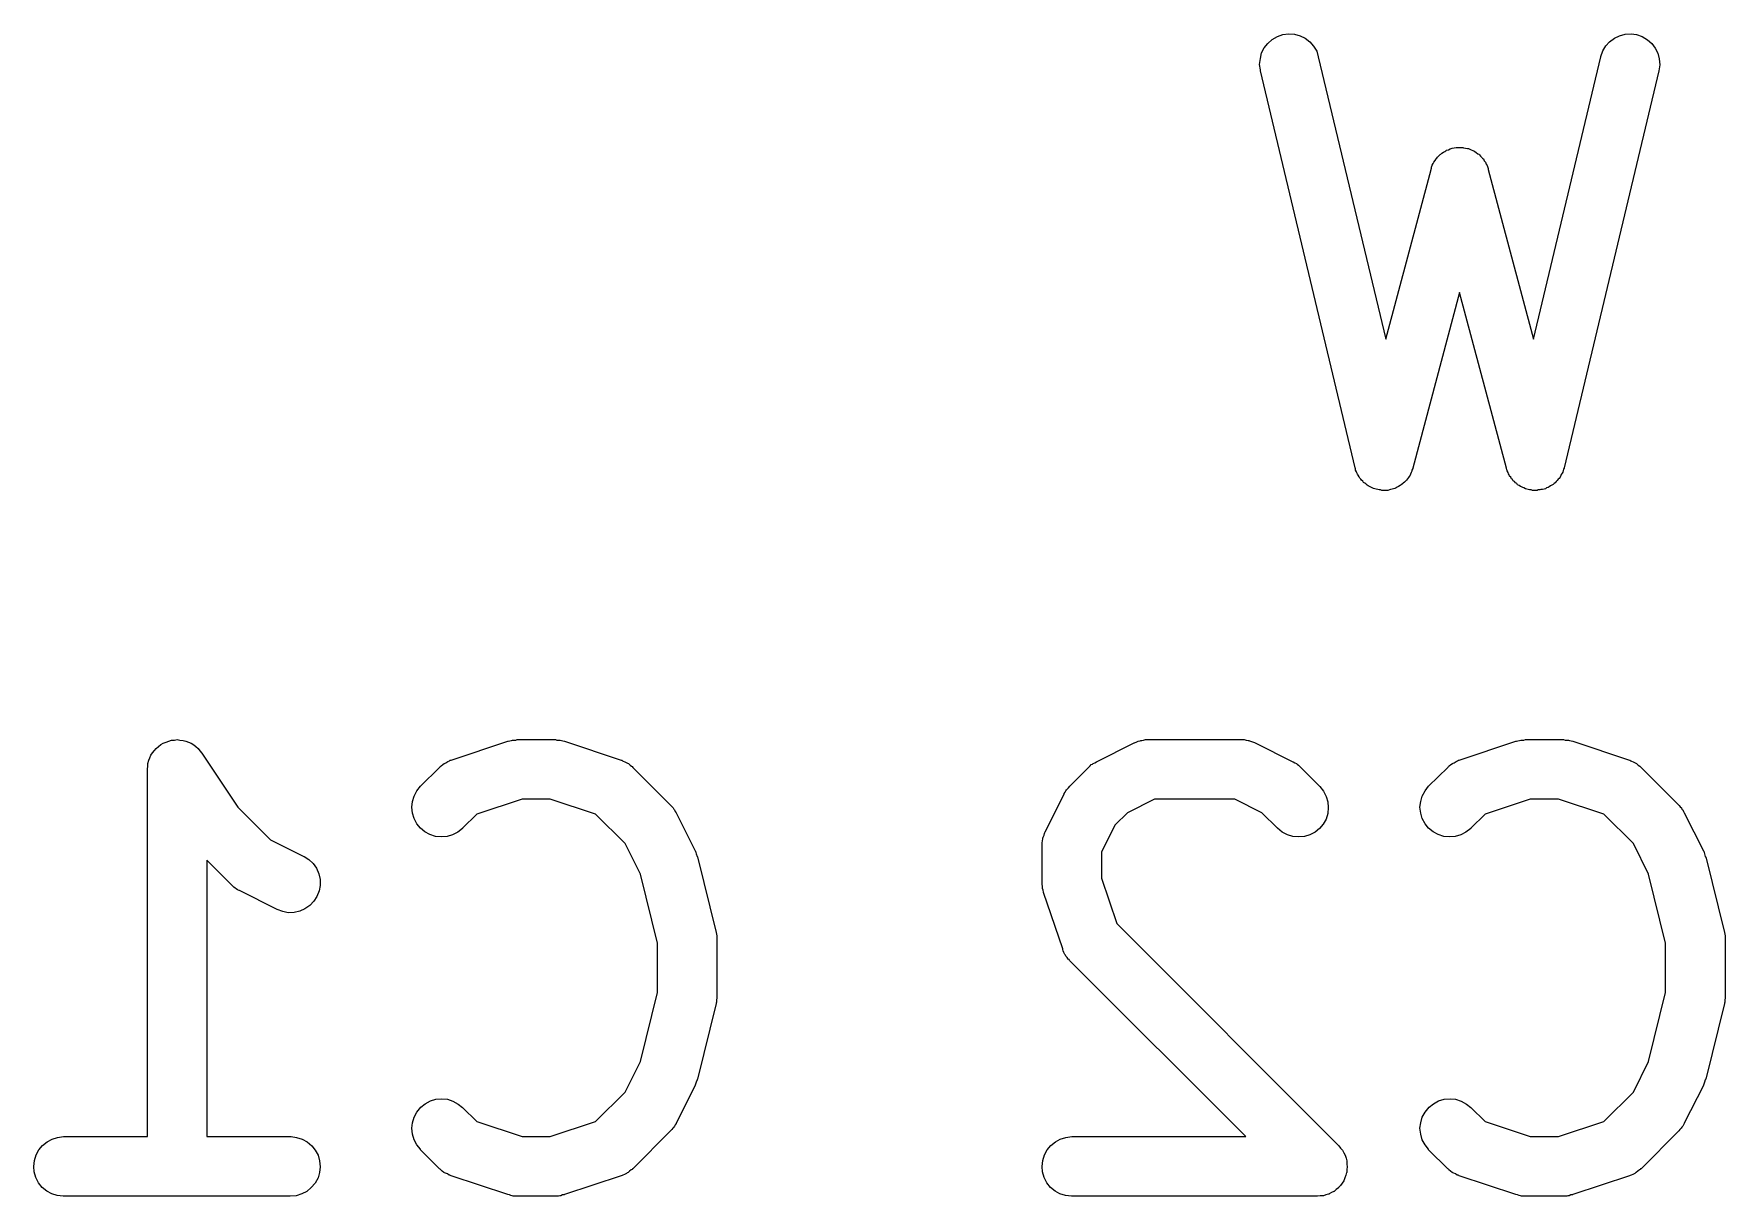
# Model space of a CAD drawing. Extents: x 112.8 to 192.9, y -122.2 to -85.3.
# Drawn here: x 149.793 to 154.054, y -104.318 to -101.39 of the extents above; entities that cross this region are included whole.
import ezdxf

# ---------------------------------------------------------------- set-up
doc = ezdxf.new("R2010")
doc.units = 0
doc.layers.add('BLACK', color=7, linetype='CONTINUOUS')

msp = doc.modelspace()

# ---------------------------------------------------------------- linework, layer by layer
at = {"layer": 'BLACK', "linetype": 'CONTINUOUS'}
for p, q in [((152.902, -101.414), (152.913, -101.404)), ((152.913, -101.404), (152.926, -101.397)), ((152.926, -101.397), (152.94, -101.392)), ((152.94, -101.392), (152.954, -101.39)), ((152.954, -101.39), (152.969, -101.391)), ((152.969, -101.391), (152.983, -101.395)), ((152.983, -101.395), (152.996, -101.401)), ((152.996, -101.401), (153.008, -101.41)), ((153.008, -101.41), (153.017, -101.421)), ((153.753, -101.42), (153.763, -101.41)), ((153.763, -101.41), (153.775, -101.401)), ((153.775, -101.401), (153.788, -101.395)), ((153.788, -101.395), (153.802, -101.391)), ((153.802, -101.391), (153.817, -101.39)), ((153.817, -101.39), (153.831, -101.392)), ((153.831, -101.392), (153.845, -101.397)), ((153.845, -101.397), (153.858, -101.405)), ((153.858, -101.405), (153.869, -101.414)), ((152.881, -101.467), (152.883, -101.452)), ((152.883, -101.452), (152.886, -101.438)), ((152.886, -101.438), (152.893, -101.425)), ((152.893, -101.425), (152.902, -101.414)), ((153.017, -101.421), (153.025, -101.434)), ((153.025, -101.434), (153.029, -101.448)), ((153.029, -101.448), (153.199, -102.159)), ((153.571, -102.159), (153.741, -101.448)), ((153.741, -101.447), (153.746, -101.433)), ((153.741, -101.448), (153.741, -101.447)), ((153.746, -101.433), (153.753, -101.42)), ((153.869, -101.414), (153.878, -101.426)), ((153.878, -101.426), (153.884, -101.439)), ((153.884, -101.439), (153.888, -101.453)), ((153.888, -101.453), (153.889, -101.468)), ((152.883, -101.481), (152.881, -101.467)), ((152.883, -101.483), (152.883, -101.481)), ((153.122, -102.483), (152.883, -101.483)), ((153.887, -101.483), (153.648, -102.483)), ((153.889, -101.468), (153.887, -101.483)), ((153.32, -101.713), (153.323, -101.709)), ((153.323, -101.709), (153.326, -101.705)), ((153.326, -101.705), (153.328, -101.703)), ((153.328, -101.703), (153.329, -101.701)), ((153.329, -101.701), (153.333, -101.697)), ((153.333, -101.697), (153.336, -101.694)), ((153.336, -101.694), (153.338, -101.693)), ((153.338, -101.693), (153.34, -101.691)), ((153.34, -101.691), (153.344, -101.688)), ((153.344, -101.688), (153.348, -101.686)), ((153.348, -101.686), (153.35, -101.685)), ((153.35, -101.685), (153.352, -101.683)), ((153.352, -101.683), (153.357, -101.682)), ((153.357, -101.682), (153.361, -101.68)), ((153.361, -101.68), (153.364, -101.679)), ((153.364, -101.679), (153.366, -101.678)), ((153.366, -101.678), (153.371, -101.677)), ((153.371, -101.677), (153.376, -101.676)), ((153.376, -101.676), (153.378, -101.676)), ((153.378, -101.676), (153.381, -101.676)), ((153.381, -101.676), (153.385, -101.676)), ((153.385, -101.676), (153.39, -101.676)), ((153.39, -101.676), (153.393, -101.676)), ((153.393, -101.676), (153.395, -101.677)), ((153.395, -101.677), (153.4, -101.678)), ((153.4, -101.678), (153.405, -101.679)), ((153.405, -101.679), (153.407, -101.679)), ((153.407, -101.679), (153.409, -101.68)), ((153.409, -101.68), (153.414, -101.682)), ((153.414, -101.682), (153.418, -101.684)), ((153.418, -101.684), (153.421, -101.685)), ((153.421, -101.685), (153.423, -101.686)), ((153.423, -101.686), (153.427, -101.689)), ((153.427, -101.689), (153.431, -101.692)), ((153.431, -101.692), (153.433, -101.693)), ((153.433, -101.693), (153.435, -101.695)), ((153.435, -101.695), (153.438, -101.698)), ((153.438, -101.698), (153.442, -101.702)), ((153.442, -101.702), (153.443, -101.704)), ((153.443, -101.704), (153.445, -101.705)), ((153.445, -101.705), (153.447, -101.71)), ((153.447, -101.71), (153.45, -101.713)), ((153.199, -102.159), (153.313, -101.732)), ((153.313, -101.731), (153.314, -101.728)), ((153.313, -101.732), (153.313, -101.731)), ((153.314, -101.726), (153.316, -101.721)), ((153.314, -101.728), (153.314, -101.726)), ((153.316, -101.721), (153.318, -101.717)), ((153.318, -101.717), (153.319, -101.715)), ((153.319, -101.715), (153.32, -101.713)), ((153.45, -101.713), (153.451, -101.716)), ((153.451, -101.716), (153.452, -101.718)), ((153.452, -101.718), (153.454, -101.722)), ((153.454, -101.722), (153.456, -101.727)), ((153.456, -101.727), (153.457, -101.729)), ((153.457, -101.729), (153.457, -101.732)), ((153.457, -101.732), (153.571, -102.159)), ((153.385, -102.042), (153.267, -102.484)), ((153.503, -102.484), (153.385, -102.042)), ((153.123, -102.486), (153.122, -102.483)), ((153.123, -102.489), (153.123, -102.486)), ((153.125, -102.493), (153.123, -102.489)), ((153.126, -102.496), (153.125, -102.493)), ((153.128, -102.499), (153.126, -102.496)), ((153.129, -102.502), (153.128, -102.499)), ((153.132, -102.506), (153.129, -102.502)), ((153.134, -102.509), (153.132, -102.506)), ((153.136, -102.512), (153.134, -102.509)), ((153.138, -102.514), (153.136, -102.512)), ((153.141, -102.517), (153.138, -102.514)), ((153.143, -102.52), (153.141, -102.517)), ((153.246, -102.519), (153.243, -102.522)), ((153.249, -102.517), (153.246, -102.519)), ((153.251, -102.514), (153.249, -102.517)), ((153.254, -102.511), (153.251, -102.514)), ((153.256, -102.508), (153.254, -102.511)), ((153.258, -102.505), (153.256, -102.508)), ((153.26, -102.502), (153.258, -102.505)), ((153.261, -102.499), (153.26, -102.502)), ((153.263, -102.495), (153.261, -102.499)), ((153.265, -102.492), (153.263, -102.495)), ((153.267, -102.485), (153.265, -102.489)), ((153.265, -102.489), (153.265, -102.492)), ((153.267, -102.484), (153.267, -102.485)), ((153.504, -102.488), (153.503, -102.484)), ((153.505, -102.491), (153.504, -102.488)), ((153.507, -102.495), (153.505, -102.491)), ((153.508, -102.498), (153.507, -102.495)), ((153.51, -102.501), (153.508, -102.498)), ((153.511, -102.504), (153.51, -102.501)), ((153.514, -102.507), (153.511, -102.504)), ((153.516, -102.511), (153.514, -102.507)), ((153.518, -102.513), (153.516, -102.511)), ((153.52, -102.516), (153.518, -102.513)), ((153.523, -102.518), (153.52, -102.516)), ((153.526, -102.521), (153.523, -102.518)), ((153.628, -102.518), (153.626, -102.521)), ((153.631, -102.515), (153.628, -102.518)), ((153.633, -102.512), (153.631, -102.515)), ((153.636, -102.51), (153.633, -102.512)), ((153.638, -102.507), (153.636, -102.51)), ((153.64, -102.503), (153.638, -102.507)), ((153.641, -102.5), (153.64, -102.503)), ((153.643, -102.497), (153.641, -102.5)), ((153.645, -102.494), (153.643, -102.497)), ((153.646, -102.49), (153.645, -102.494)), ((153.647, -102.487), (153.646, -102.49)), ((153.648, -102.484), (153.647, -102.487)), ((153.648, -102.483), (153.648, -102.484)), ((153.146, -102.522), (153.143, -102.52)), ((153.149, -102.524), (153.146, -102.522)), ((153.152, -102.527), (153.149, -102.524)), ((153.155, -102.529), (153.152, -102.527)), ((153.158, -102.53), (153.155, -102.529)), ((153.161, -102.532), (153.158, -102.53)), ((153.165, -102.534), (153.161, -102.532)), ((153.168, -102.535), (153.165, -102.534)), ((153.171, -102.536), (153.168, -102.535)), ((153.175, -102.537), (153.171, -102.536)), ((153.179, -102.538), (153.175, -102.537)), ((153.182, -102.539), (153.179, -102.538)), ((153.186, -102.539), (153.182, -102.539)), ((153.189, -102.54), (153.186, -102.539)), ((153.193, -102.54), (153.189, -102.54)), ((153.197, -102.54), (153.193, -102.54)), ((153.2, -102.54), (153.197, -102.54)), ((153.204, -102.54), (153.2, -102.54)), ((153.208, -102.539), (153.204, -102.54)), ((153.211, -102.538), (153.208, -102.539)), ((153.215, -102.537), (153.211, -102.538)), ((153.218, -102.536), (153.215, -102.537)), ((153.222, -102.535), (153.218, -102.536)), ((153.225, -102.534), (153.222, -102.535)), ((153.228, -102.532), (153.225, -102.534)), ((153.231, -102.53), (153.228, -102.532)), ((153.235, -102.528), (153.231, -102.53)), ((153.238, -102.526), (153.235, -102.528)), ((153.241, -102.524), (153.238, -102.526)), ((153.243, -102.522), (153.241, -102.524)), ((153.529, -102.523), (153.526, -102.521)), ((153.531, -102.526), (153.529, -102.523)), ((153.535, -102.528), (153.531, -102.526)), ((153.538, -102.53), (153.535, -102.528)), ((153.541, -102.531), (153.538, -102.53)), ((153.544, -102.533), (153.541, -102.531)), ((153.547, -102.534), (153.544, -102.533)), ((153.551, -102.536), (153.547, -102.534)), ((153.554, -102.537), (153.551, -102.536)), ((153.558, -102.538), (153.554, -102.537)), ((153.561, -102.539), (153.558, -102.538)), ((153.565, -102.539), (153.561, -102.539)), ((153.569, -102.54), (153.565, -102.539)), ((153.572, -102.54), (153.569, -102.54)), ((153.576, -102.54), (153.572, -102.54)), ((153.58, -102.54), (153.576, -102.54)), ((153.583, -102.539), (153.58, -102.54)), ((153.587, -102.539), (153.583, -102.539)), ((153.59, -102.538), (153.587, -102.539)), ((153.594, -102.538), (153.59, -102.538)), ((153.598, -102.537), (153.594, -102.538)), ((153.601, -102.536), (153.598, -102.537)), ((153.604, -102.534), (153.601, -102.536)), ((153.608, -102.533), (153.604, -102.534)), ((153.611, -102.531), (153.608, -102.533)), ((153.614, -102.529), (153.611, -102.531)), ((153.617, -102.527), (153.614, -102.529)), ((153.621, -102.525), (153.617, -102.527)), ((153.623, -102.523), (153.621, -102.525)), ((153.626, -102.521), (153.623, -102.523)), ((150.088, -103.207), (150.092, -103.201)), ((150.092, -103.201), (150.097, -103.195)), ((150.092, -103.201), (150.092, -103.201)), ((150.092, -103.201), (150.092, -103.201)), ((150.097, -103.195), (150.101, -103.19)), ((150.101, -103.19), (150.107, -103.185)), ((150.101, -103.19), (150.101, -103.19)), ((150.101, -103.19), (150.101, -103.19)), ((150.107, -103.185), (150.113, -103.18)), ((150.113, -103.18), (150.119, -103.177)), ((150.113, -103.18), (150.113, -103.18)), ((150.113, -103.18), (150.113, -103.18)), ((150.119, -103.177), (150.126, -103.174)), ((150.126, -103.174), (150.133, -103.172)), ((150.126, -103.174), (150.126, -103.174)), ((150.126, -103.174), (150.126, -103.174)), ((150.133, -103.172), (150.14, -103.169)), ((150.14, -103.169), (150.14, -103.169)), ((150.14, -103.169), (150.14, -103.169)), ((150.14, -103.169), (150.147, -103.169)), ((150.147, -103.169), (150.154, -103.168)), ((150.154, -103.168), (150.154, -103.168)), ((150.154, -103.168), (150.161, -103.169)), ((150.154, -103.168), (150.154, -103.168)), ((150.161, -103.169), (150.169, -103.17)), ((150.169, -103.17), (150.169, -103.17)), ((150.169, -103.17), (150.169, -103.17)), ((150.169, -103.17), (150.176, -103.172)), ((150.176, -103.172), (150.183, -103.174)), ((150.183, -103.174), (150.183, -103.174)), ((150.183, -103.174), (150.183, -103.174)), ((150.183, -103.174), (150.189, -103.177)), ((150.189, -103.177), (150.196, -103.181)), ((150.196, -103.181), (150.196, -103.181)), ((150.196, -103.181), (150.196, -103.181)), ((150.196, -103.181), (150.201, -103.185)), ((150.201, -103.185), (150.207, -103.19)), ((150.207, -103.19), (150.207, -103.19)), ((150.207, -103.19), (150.207, -103.19)), ((150.207, -103.19), (150.211, -103.196)), ((150.211, -103.196), (150.216, -103.202)), ((150.844, -103.22), (150.987, -103.172)), ((150.987, -103.172), (150.988, -103.172)), ((150.988, -103.172), (150.992, -103.171)), ((150.992, -103.171), (150.996, -103.17)), ((150.996, -103.17), (150.999, -103.169)), ((150.999, -103.169), (151.002, -103.169)), ((151.002, -103.169), (151.007, -103.169)), ((151.007, -103.169), (151.011, -103.168)), ((151.011, -103.168), (151.106, -103.168)), ((151.106, -103.168), (151.107, -103.168)), ((151.107, -103.168), (151.111, -103.169)), ((151.111, -103.169), (151.116, -103.169)), ((151.116, -103.169), (151.119, -103.169)), ((151.119, -103.169), (151.122, -103.17)), ((151.122, -103.17), (151.126, -103.171)), ((151.126, -103.171), (151.13, -103.172)), ((151.13, -103.172), (151.273, -103.22)), ((152.47, -103.224), (152.565, -103.176)), ((152.565, -103.176), (152.566, -103.176)), ((152.566, -103.176), (152.568, -103.175)), ((152.568, -103.175), (152.57, -103.174)), ((152.57, -103.174), (152.575, -103.172)), ((152.575, -103.172), (152.58, -103.171)), ((152.58, -103.171), (152.582, -103.17)), ((152.582, -103.17), (152.584, -103.17)), ((152.584, -103.17), (152.589, -103.169)), ((152.589, -103.169), (152.594, -103.168)), ((152.594, -103.168), (152.596, -103.168)), ((152.596, -103.168), (152.599, -103.168)), ((152.599, -103.168), (152.837, -103.168)), ((152.837, -103.168), (152.838, -103.168)), ((152.838, -103.168), (152.84, -103.168)), ((152.84, -103.168), (152.842, -103.168)), ((152.842, -103.168), (152.847, -103.169)), ((152.847, -103.169), (152.852, -103.17)), ((152.852, -103.17), (152.854, -103.17)), ((152.854, -103.17), (152.856, -103.171)), ((152.856, -103.171), (152.861, -103.173)), ((152.861, -103.173), (152.866, -103.174)), ((152.866, -103.174), (152.868, -103.175)), ((152.868, -103.175), (152.87, -103.176)), ((152.87, -103.176), (152.965, -103.224)), ((153.384, -103.22), (153.527, -103.172)), ((153.527, -103.172), (153.528, -103.172)), ((153.528, -103.172), (153.532, -103.171)), ((153.532, -103.171), (153.536, -103.17)), ((153.536, -103.17), (153.539, -103.169)), ((153.539, -103.169), (153.542, -103.169)), ((153.542, -103.169), (153.547, -103.169)), ((153.547, -103.169), (153.551, -103.168)), ((153.551, -103.168), (153.646, -103.168)), ((153.646, -103.168), (153.647, -103.168)), ((153.647, -103.168), (153.651, -103.169)), ((153.651, -103.169), (153.656, -103.169)), ((153.656, -103.169), (153.659, -103.169)), ((153.659, -103.169), (153.662, -103.17)), ((153.662, -103.17), (153.666, -103.171)), ((153.666, -103.171), (153.67, -103.172)), ((153.67, -103.172), (153.813, -103.22)), ((150.079, -103.242), (150.08, -103.235)), ((150.079, -103.243), (150.079, -103.242)), ((150.079, -103.242), (150.079, -103.242)), ((150.079, -103.242), (150.079, -103.242)), ((150.079, -103.242), (150.079, -103.242)), ((150.079, -104.168), (150.079, -103.243)), ((150.08, -103.228), (150.083, -103.22)), ((150.08, -103.235), (150.08, -103.228)), ((150.08, -103.228), (150.08, -103.228)), ((150.08, -103.228), (150.08, -103.228)), ((150.083, -103.22), (150.085, -103.214)), ((150.085, -103.214), (150.088, -103.207)), ((150.085, -103.214), (150.085, -103.214)), ((150.085, -103.214), (150.085, -103.214)), ((150.216, -103.202), (150.307, -103.338)), ((150.767, -103.285), (150.815, -103.238)), ((150.815, -103.238), (150.816, -103.237)), ((150.816, -103.237), (150.817, -103.236)), ((150.817, -103.236), (150.819, -103.234)), ((150.819, -103.234), (150.823, -103.231)), ((150.823, -103.231), (150.827, -103.228)), ((150.827, -103.228), (150.829, -103.227)), ((150.829, -103.227), (150.831, -103.226)), ((150.831, -103.226), (150.836, -103.223)), ((150.836, -103.223), (150.84, -103.221)), ((150.84, -103.221), (150.842, -103.22)), ((150.842, -103.22), (150.844, -103.22)), ((151.273, -103.22), (151.274, -103.22)), ((151.274, -103.22), (151.276, -103.221)), ((151.276, -103.221), (151.278, -103.222)), ((151.278, -103.222), (151.282, -103.224)), ((151.282, -103.224), (151.287, -103.226)), ((151.287, -103.226), (151.289, -103.227)), ((151.289, -103.227), (151.291, -103.228)), ((151.291, -103.228), (151.295, -103.232)), ((151.295, -103.232), (151.299, -103.235)), ((151.299, -103.235), (151.3, -103.236)), ((151.3, -103.236), (151.302, -103.238)), ((151.302, -103.238), (151.397, -103.333)), ((152.403, -103.285), (152.45, -103.238)), ((152.45, -103.238), (152.451, -103.237)), ((152.451, -103.237), (152.454, -103.234)), ((152.454, -103.234), (152.457, -103.231)), ((152.457, -103.231), (152.46, -103.23)), ((152.46, -103.23), (152.462, -103.228)), ((152.462, -103.228), (152.466, -103.226)), ((152.466, -103.226), (152.47, -103.224)), ((152.965, -103.224), (152.966, -103.224)), ((152.966, -103.224), (152.97, -103.226)), ((152.97, -103.226), (152.974, -103.228)), ((152.974, -103.228), (152.976, -103.23)), ((152.976, -103.23), (152.979, -103.232)), ((152.979, -103.232), (152.982, -103.235)), ((152.982, -103.235), (152.985, -103.238)), ((152.985, -103.238), (153.032, -103.285)), ((153.307, -103.285), (153.355, -103.238)), ((153.355, -103.238), (153.356, -103.237)), ((153.356, -103.237), (153.357, -103.236)), ((153.357, -103.236), (153.359, -103.234)), ((153.359, -103.234), (153.363, -103.231)), ((153.363, -103.231), (153.367, -103.228)), ((153.367, -103.228), (153.369, -103.227)), ((153.369, -103.227), (153.371, -103.226)), ((153.371, -103.226), (153.376, -103.223)), ((153.376, -103.223), (153.38, -103.221)), ((153.38, -103.221), (153.382, -103.22)), ((153.382, -103.22), (153.384, -103.22)), ((153.813, -103.22), (153.814, -103.22)), ((153.814, -103.22), (153.816, -103.221)), ((153.816, -103.221), (153.818, -103.222)), ((153.818, -103.222), (153.822, -103.224)), ((153.822, -103.224), (153.827, -103.226)), ((153.827, -103.226), (153.829, -103.227)), ((153.829, -103.227), (153.831, -103.228)), ((153.831, -103.228), (153.835, -103.232)), ((153.835, -103.232), (153.839, -103.235)), ((153.839, -103.235), (153.84, -103.236)), ((153.84, -103.236), (153.842, -103.238)), ((153.842, -103.238), (153.937, -103.333)), ((150.758, -103.297), (150.767, -103.285)), ((152.4, -103.289), (152.403, -103.285)), ((153.032, -103.285), (153.033, -103.286)), ((153.033, -103.286), (153.042, -103.298)), ((153.298, -103.297), (153.307, -103.285)), ((150.745, -103.338), (150.747, -103.324)), ((150.747, -103.324), (150.751, -103.31)), ((150.751, -103.31), (150.758, -103.297)), ((151.023, -103.318), (150.909, -103.356)), ((151.094, -103.318), (151.023, -103.318)), ((151.208, -103.356), (151.094, -103.318)), ((152.341, -103.4), (152.389, -103.305)), ((152.389, -103.304), (152.391, -103.3)), ((152.389, -103.305), (152.389, -103.304)), ((152.391, -103.3), (152.393, -103.297)), ((152.393, -103.297), (152.395, -103.294)), ((152.395, -103.294), (152.397, -103.292)), ((152.397, -103.292), (152.4, -103.289)), ((152.616, -103.318), (152.548, -103.352)), ((152.819, -103.318), (152.616, -103.318)), ((152.887, -103.352), (152.819, -103.318)), ((153.042, -103.298), (153.049, -103.311)), ((153.049, -103.311), (153.053, -103.325)), ((153.053, -103.325), (153.054, -103.339)), ((153.285, -103.338), (153.287, -103.324)), ((153.287, -103.324), (153.291, -103.31)), ((153.291, -103.31), (153.298, -103.297)), ((153.563, -103.318), (153.449, -103.356)), ((153.634, -103.318), (153.563, -103.318)), ((153.748, -103.356), (153.634, -103.318)), ((150.307, -103.338), (150.389, -103.42)), ((150.747, -103.353), (150.745, -103.338)), ((150.751, -103.367), (150.747, -103.353)), ((150.758, -103.38), (150.751, -103.367)), ((150.909, -103.356), (150.873, -103.391)), ((151.283, -103.43), (151.208, -103.356)), ((151.397, -103.333), (151.398, -103.334)), ((151.398, -103.334), (151.401, -103.337)), ((151.401, -103.337), (151.404, -103.34)), ((151.404, -103.34), (151.405, -103.343)), ((151.405, -103.343), (151.407, -103.345)), ((151.407, -103.345), (151.409, -103.349)), ((151.409, -103.349), (151.411, -103.352)), ((151.411, -103.352), (151.459, -103.448)), ((152.548, -103.352), (152.517, -103.383)), ((152.926, -103.391), (152.887, -103.352)), ((153.049, -103.368), (153.041, -103.381)), ((153.053, -103.354), (153.049, -103.368)), ((153.054, -103.339), (153.053, -103.354)), ((153.287, -103.353), (153.285, -103.338)), ((153.291, -103.367), (153.287, -103.353)), ((153.298, -103.38), (153.291, -103.367)), ((153.449, -103.356), (153.413, -103.391)), ((153.823, -103.43), (153.748, -103.356)), ((153.937, -103.333), (153.938, -103.334)), ((153.938, -103.334), (153.941, -103.337)), ((153.941, -103.337), (153.944, -103.34)), ((153.944, -103.34), (153.945, -103.343)), ((153.945, -103.343), (153.947, -103.345)), ((153.947, -103.345), (153.949, -103.349)), ((153.949, -103.349), (153.951, -103.352)), ((153.951, -103.352), (153.999, -103.448)), ((150.767, -103.391), (150.758, -103.38)), ((150.778, -103.4), (150.767, -103.391)), ((150.791, -103.407), (150.778, -103.4)), ((150.805, -103.412), (150.791, -103.407)), ((150.82, -103.413), (150.805, -103.412)), ((150.834, -103.412), (150.82, -103.413)), ((150.848, -103.408), (150.834, -103.412)), ((150.861, -103.401), (150.848, -103.408)), ((150.873, -103.392), (150.861, -103.401)), ((150.873, -103.391), (150.873, -103.392)), ((152.335, -103.416), (152.336, -103.414)), ((152.336, -103.414), (152.338, -103.409)), ((152.338, -103.409), (152.339, -103.404)), ((152.339, -103.404), (152.34, -103.402)), ((152.34, -103.402), (152.341, -103.4)), ((152.517, -103.383), (152.483, -103.451)), ((152.938, -103.401), (152.926, -103.391)), ((152.951, -103.408), (152.938, -103.401)), ((152.965, -103.412), (152.951, -103.408)), ((152.979, -103.413), (152.965, -103.412)), ((152.994, -103.412), (152.979, -103.413)), ((153.008, -103.408), (152.994, -103.412)), ((153.021, -103.401), (153.008, -103.408)), ((153.032, -103.392), (153.021, -103.401)), ((153.041, -103.381), (153.032, -103.392)), ((153.307, -103.391), (153.298, -103.38)), ((153.318, -103.4), (153.307, -103.391)), ((153.331, -103.407), (153.318, -103.4)), ((153.345, -103.412), (153.331, -103.407)), ((153.36, -103.413), (153.345, -103.412)), ((153.374, -103.412), (153.36, -103.413)), ((153.388, -103.408), (153.374, -103.412)), ((153.401, -103.401), (153.388, -103.408)), ((153.413, -103.392), (153.401, -103.401)), ((153.413, -103.391), (153.413, -103.392)), ((150.389, -103.42), (150.473, -103.462)), ((151.321, -103.507), (151.283, -103.43)), ((151.459, -103.448), (151.459, -103.449)), ((151.459, -103.449), (151.46, -103.449)), ((151.46, -103.449), (151.46, -103.449)), ((151.46, -103.449), (151.462, -103.456)), ((151.462, -103.456), (151.464, -103.462)), ((152.333, -103.428), (152.334, -103.423)), ((152.333, -103.43), (152.333, -103.428)), ((152.333, -103.433), (152.333, -103.43)), ((152.333, -103.434), (152.333, -103.433)), ((152.333, -103.529), (152.333, -103.434)), ((152.334, -103.423), (152.335, -103.418)), ((152.335, -103.418), (152.335, -103.416)), ((152.483, -103.451), (152.483, -103.517)), ((153.861, -103.507), (153.823, -103.43)), ((153.999, -103.448), (153.999, -103.449)), ((153.999, -103.449), (154, -103.449)), ((154, -103.449), (154, -103.449)), ((154, -103.449), (154.002, -103.456)), ((154.002, -103.456), (154.004, -103.462)), ((150.291, -103.534), (150.229, -103.472)), ((150.229, -103.472), (150.229, -104.168)), ((150.473, -103.462), (150.474, -103.462)), ((150.474, -103.462), (150.486, -103.47)), ((150.486, -103.47), (150.497, -103.48)), ((150.497, -103.48), (150.505, -103.492)), ((150.505, -103.492), (150.511, -103.506)), ((151.464, -103.462), (151.464, -103.463)), ((151.464, -103.463), (151.465, -103.463)), ((151.465, -103.463), (151.512, -103.654)), ((154.004, -103.462), (154.004, -103.463)), ((154.004, -103.463), (154.005, -103.463)), ((154.005, -103.463), (154.052, -103.654)), ((150.294, -103.537), (150.291, -103.534)), ((150.297, -103.54), (150.294, -103.537)), ((150.3, -103.542), (150.297, -103.54)), ((150.303, -103.544), (150.3, -103.542)), ((150.511, -103.506), (150.514, -103.52)), ((150.514, -103.535), (150.512, -103.549)), ((150.514, -103.52), (150.514, -103.535)), ((151.364, -103.681), (151.321, -103.507)), ((152.333, -103.533), (152.333, -103.529)), ((152.334, -103.537), (152.333, -103.533)), ((152.334, -103.54), (152.334, -103.537)), ((152.334, -103.543), (152.334, -103.54)), ((152.483, -103.517), (152.521, -103.631)), ((153.904, -103.681), (153.861, -103.507)), ((150.306, -103.546), (150.303, -103.544)), ((150.31, -103.548), (150.306, -103.546)), ((150.311, -103.548), (150.31, -103.548)), ((150.406, -103.596), (150.311, -103.548)), ((150.498, -103.575), (150.488, -103.586)), ((150.506, -103.563), (150.498, -103.575)), ((150.512, -103.549), (150.506, -103.563)), ((152.336, -103.547), (152.334, -103.543)), ((152.337, -103.552), (152.336, -103.547)), ((152.337, -103.553), (152.337, -103.552)), ((152.385, -103.695), (152.337, -103.553)), ((150.42, -103.601), (150.406, -103.596)), ((150.434, -103.604), (150.42, -103.601)), ((150.449, -103.603), (150.434, -103.604)), ((150.463, -103.6), (150.449, -103.603)), ((150.476, -103.594), (150.463, -103.6)), ((150.488, -103.586), (150.476, -103.594)), ((151.512, -103.654), (151.512, -103.655)), ((151.512, -103.655), (151.513, -103.656)), ((151.513, -103.656), (151.513, -103.657)), ((151.513, -103.657), (151.514, -103.663)), ((151.514, -103.663), (151.514, -103.669)), ((151.514, -103.669), (151.514, -103.67)), ((151.514, -103.67), (151.514, -103.672)), ((152.521, -103.631), (153.08, -104.19)), ((154.052, -103.654), (154.052, -103.655)), ((154.052, -103.655), (154.053, -103.656)), ((154.053, -103.656), (154.053, -103.657)), ((154.053, -103.657), (154.054, -103.663)), ((154.054, -103.663), (154.054, -103.669)), ((154.054, -103.669), (154.054, -103.67)), ((154.054, -103.67), (154.054, -103.672)), ((151.364, -103.805), (151.364, -103.681)), ((151.514, -103.672), (151.514, -103.815)), ((152.385, -103.697), (152.385, -103.695)), ((152.386, -103.7), (152.385, -103.697)), ((152.388, -103.704), (152.386, -103.7)), ((152.39, -103.709), (152.388, -103.704)), ((152.392, -103.711), (152.39, -103.709)), ((152.393, -103.713), (152.392, -103.711)), ((153.904, -103.805), (153.904, -103.681)), ((154.054, -103.672), (154.054, -103.815)), ((152.396, -103.717), (152.393, -103.713)), ((152.399, -103.721), (152.396, -103.717)), ((152.401, -103.722), (152.399, -103.721)), ((152.402, -103.724), (152.401, -103.722)), ((152.403, -103.725), (152.402, -103.724)), ((152.846, -104.168), (152.403, -103.725)), ((151.321, -103.979), (151.364, -103.805)), ((151.512, -103.833), (151.465, -104.023)), ((151.513, -103.83), (151.512, -103.831)), ((151.512, -103.831), (151.512, -103.833)), ((151.514, -103.818), (151.513, -103.824)), ((151.513, -103.824), (151.513, -103.83)), ((151.514, -103.815), (151.514, -103.816)), ((151.514, -103.816), (151.514, -103.817)), ((151.514, -103.817), (151.514, -103.818)), ((153.861, -103.979), (153.904, -103.805)), ((154.052, -103.833), (154.005, -104.023)), ((154.053, -103.83), (154.052, -103.831)), ((154.052, -103.831), (154.052, -103.833)), ((154.054, -103.818), (154.053, -103.824)), ((154.053, -103.824), (154.053, -103.83)), ((154.054, -103.815), (154.054, -103.816)), ((154.054, -103.816), (154.054, -103.817)), ((154.054, -103.817), (154.054, -103.818)), ((151.283, -104.056), (151.321, -103.979)), ((153.823, -104.056), (153.861, -103.979)), ((151.459, -104.039), (151.411, -104.134)), ((151.462, -104.031), (151.459, -104.038)), ((151.459, -104.038), (151.459, -104.038)), ((151.459, -104.038), (151.459, -104.039)), ((151.464, -104.025), (151.462, -104.031)), ((151.465, -104.023), (151.464, -104.024)), ((151.464, -104.024), (151.464, -104.025)), ((151.464, -104.025), (151.464, -104.025)), ((153.999, -104.039), (153.951, -104.134)), ((154.002, -104.031), (153.999, -104.038)), ((153.999, -104.038), (153.999, -104.038)), ((153.999, -104.038), (153.999, -104.039)), ((154.004, -104.025), (154.002, -104.031)), ((154.005, -104.023), (154.004, -104.024)), ((154.004, -104.024), (154.004, -104.025)), ((154.004, -104.025), (154.004, -104.025)), ((150.758, -104.106), (150.768, -104.094)), ((150.768, -104.094), (150.779, -104.085)), ((150.779, -104.085), (150.792, -104.078)), ((150.792, -104.078), (150.806, -104.074)), ((150.806, -104.074), (150.821, -104.073)), ((150.821, -104.073), (150.835, -104.074)), ((150.835, -104.074), (150.849, -104.079)), ((150.849, -104.079), (150.862, -104.086)), ((150.862, -104.086), (150.873, -104.095)), ((150.873, -104.095), (150.909, -104.13)), ((151.208, -104.13), (151.283, -104.056)), ((153.298, -104.106), (153.308, -104.094)), ((153.308, -104.094), (153.319, -104.085)), ((153.319, -104.085), (153.332, -104.078)), ((153.332, -104.078), (153.346, -104.074)), ((153.346, -104.074), (153.361, -104.073)), ((153.361, -104.073), (153.375, -104.074)), ((153.375, -104.074), (153.389, -104.079)), ((153.389, -104.079), (153.402, -104.086)), ((153.402, -104.086), (153.413, -104.095)), ((153.413, -104.095), (153.449, -104.13)), ((153.748, -104.13), (153.823, -104.056)), ((150.745, -104.147), (150.747, -104.133)), ((150.747, -104.133), (150.751, -104.119)), ((150.751, -104.119), (150.758, -104.106)), ((150.909, -104.13), (151.023, -104.168)), ((151.094, -104.168), (151.208, -104.13)), ((151.409, -104.138), (151.407, -104.142)), ((151.411, -104.135), (151.409, -104.138)), ((151.411, -104.134), (151.411, -104.135)), ((153.285, -104.147), (153.287, -104.133)), ((153.287, -104.133), (153.291, -104.119)), ((153.291, -104.119), (153.298, -104.106)), ((153.449, -104.13), (153.563, -104.168)), ((153.634, -104.168), (153.748, -104.13)), ((153.949, -104.138), (153.947, -104.142)), ((153.951, -104.135), (153.949, -104.138)), ((153.951, -104.134), (153.951, -104.135)), ((149.815, -104.19), (149.827, -104.181)), ((149.827, -104.181), (149.839, -104.174)), ((149.839, -104.174), (149.853, -104.17)), ((149.853, -104.17), (149.868, -104.168)), ((149.868, -104.168), (150.079, -104.168)), ((150.229, -104.168), (150.439, -104.168)), ((150.439, -104.168), (150.441, -104.168)), ((150.441, -104.168), (150.455, -104.17)), ((150.455, -104.17), (150.469, -104.174)), ((150.469, -104.174), (150.482, -104.181)), ((150.482, -104.181), (150.493, -104.191)), ((150.747, -104.162), (150.745, -104.147)), ((150.751, -104.176), (150.747, -104.162)), ((150.758, -104.189), (150.751, -104.176)), ((151.023, -104.168), (151.094, -104.168)), ((151.397, -104.153), (151.302, -104.249)), ((151.4, -104.15), (151.397, -104.153)), ((151.403, -104.147), (151.4, -104.15)), ((151.405, -104.144), (151.403, -104.147)), ((151.407, -104.142), (151.405, -104.144)), ((152.355, -104.19), (152.367, -104.181)), ((152.367, -104.181), (152.379, -104.174)), ((152.379, -104.174), (152.393, -104.17)), ((152.393, -104.17), (152.408, -104.168)), ((152.408, -104.168), (152.846, -104.168)), ((153.287, -104.162), (153.285, -104.147)), ((153.291, -104.176), (153.287, -104.162)), ((153.298, -104.189), (153.291, -104.176)), ((153.563, -104.168), (153.634, -104.168)), ((153.937, -104.153), (153.842, -104.249)), ((153.94, -104.15), (153.937, -104.153)), ((153.943, -104.147), (153.94, -104.15)), ((153.945, -104.144), (153.943, -104.147)), ((153.947, -104.142), (153.945, -104.144)), ((149.795, -104.228), (149.799, -104.214)), ((149.799, -104.214), (149.806, -104.201)), ((149.806, -104.201), (149.815, -104.19)), ((150.493, -104.191), (150.502, -104.202)), ((150.502, -104.202), (150.509, -104.215)), ((150.509, -104.215), (150.513, -104.229)), ((150.767, -104.2), (150.758, -104.189)), ((150.767, -104.201), (150.767, -104.2)), ((150.815, -104.249), (150.767, -104.201)), ((152.335, -104.228), (152.339, -104.214)), ((152.339, -104.214), (152.346, -104.201)), ((152.346, -104.201), (152.355, -104.19)), ((153.08, -104.19), (153.081, -104.191)), ((153.081, -104.191), (153.081, -104.191)), ((153.081, -104.191), (153.081, -104.191)), ((153.081, -104.191), (153.081, -104.191)), ((153.081, -104.191), (153.085, -104.197)), ((153.085, -104.197), (153.09, -104.202)), ((153.09, -104.202), (153.09, -104.202)), ((153.09, -104.202), (153.09, -104.202)), ((153.09, -104.202), (153.093, -104.209)), ((153.093, -104.209), (153.097, -104.215)), ((153.097, -104.215), (153.097, -104.215)), ((153.097, -104.215), (153.097, -104.215)), ((153.097, -104.215), (153.099, -104.222)), ((153.099, -104.222), (153.101, -104.229)), ((153.307, -104.2), (153.298, -104.189)), ((153.307, -104.201), (153.307, -104.2)), ((153.355, -104.249), (153.307, -104.201)), ((149.793, -104.243), (149.795, -104.228)), ((149.794, -104.257), (149.793, -104.243)), ((149.798, -104.271), (149.794, -104.257)), ((150.513, -104.258), (150.509, -104.272)), ((150.513, -104.229), (150.514, -104.244)), ((150.514, -104.244), (150.513, -104.258)), ((150.817, -104.25), (150.815, -104.249)), ((150.818, -104.252), (150.817, -104.25)), ((150.822, -104.255), (150.818, -104.252)), ((150.826, -104.258), (150.822, -104.255)), ((150.828, -104.259), (150.826, -104.258)), ((150.83, -104.26), (150.828, -104.259)), ((150.835, -104.262), (150.83, -104.26)), ((150.839, -104.265), (150.835, -104.262)), ((150.841, -104.265), (150.839, -104.265)), ((150.843, -104.266), (150.841, -104.265)), ((150.844, -104.267), (150.843, -104.266)), ((151.275, -104.266), (151.273, -104.267)), ((151.277, -104.265), (151.275, -104.266)), ((151.281, -104.263), (151.277, -104.265)), ((151.286, -104.261), (151.281, -104.263)), ((151.288, -104.259), (151.286, -104.261)), ((151.29, -104.258), (151.288, -104.259)), ((151.294, -104.255), (151.29, -104.258)), ((151.298, -104.252), (151.294, -104.255)), ((151.3, -104.251), (151.298, -104.252)), ((151.301, -104.249), (151.3, -104.251)), ((151.302, -104.249), (151.301, -104.249)), ((152.333, -104.243), (152.335, -104.228)), ((152.334, -104.257), (152.333, -104.243)), ((152.338, -104.271), (152.334, -104.257)), ((153.098, -104.265), (153.096, -104.272)), ((153.1, -104.258), (153.098, -104.265)), ((153.101, -104.258), (153.1, -104.258)), ((153.101, -104.229), (153.101, -104.229)), ((153.101, -104.229), (153.101, -104.229)), ((153.101, -104.229), (153.101, -104.237)), ((153.101, -104.237), (153.102, -104.244)), ((153.102, -104.244), (153.101, -104.251)), ((153.101, -104.251), (153.101, -104.258)), ((153.101, -104.258), (153.101, -104.258)), ((153.102, -104.244), (153.102, -104.244)), ((153.102, -104.244), (153.102, -104.244)), ((153.357, -104.25), (153.355, -104.249)), ((153.358, -104.252), (153.357, -104.25)), ((153.362, -104.255), (153.358, -104.252)), ((153.366, -104.258), (153.362, -104.255)), ((153.368, -104.259), (153.366, -104.258)), ((153.37, -104.26), (153.368, -104.259)), ((153.375, -104.262), (153.37, -104.26)), ((153.379, -104.265), (153.375, -104.262)), ((153.381, -104.265), (153.379, -104.265)), ((153.383, -104.266), (153.381, -104.265)), ((153.384, -104.267), (153.383, -104.266)), ((153.815, -104.266), (153.813, -104.267)), ((153.817, -104.265), (153.815, -104.266)), ((153.821, -104.263), (153.817, -104.265)), ((153.826, -104.261), (153.821, -104.263)), ((153.828, -104.259), (153.826, -104.261)), ((153.83, -104.258), (153.828, -104.259)), ((153.834, -104.255), (153.83, -104.258)), ((153.838, -104.252), (153.834, -104.255)), ((153.84, -104.251), (153.838, -104.252)), ((153.841, -104.249), (153.84, -104.251)), ((153.842, -104.249), (153.841, -104.249)), ((149.805, -104.284), (149.798, -104.271)), ((149.814, -104.296), (149.805, -104.284)), ((149.826, -104.305), (149.814, -104.296)), ((149.838, -104.312), (149.826, -104.305)), ((150.481, -104.306), (150.468, -104.312)), ((150.492, -104.296), (150.481, -104.306)), ((150.502, -104.285), (150.492, -104.296)), ((150.509, -104.272), (150.502, -104.285)), ((150.987, -104.314), (150.844, -104.267)), ((151.273, -104.267), (151.13, -104.314)), ((152.345, -104.284), (152.338, -104.271)), ((152.354, -104.296), (152.345, -104.284)), ((152.366, -104.305), (152.354, -104.296)), ((152.378, -104.312), (152.366, -104.305)), ((153.062, -104.309), (153.056, -104.312)), ((153.068, -104.306), (153.062, -104.309)), ((153.069, -104.306), (153.068, -104.306)), ((153.068, -104.306), (153.068, -104.306)), ((153.074, -104.301), (153.069, -104.306)), ((153.08, -104.297), (153.074, -104.301)), ((153.085, -104.291), (153.08, -104.296)), ((153.08, -104.296), (153.08, -104.296)), ((153.08, -104.296), (153.08, -104.297)), ((153.089, -104.285), (153.085, -104.291)), ((153.093, -104.279), (153.089, -104.285)), ((153.089, -104.285), (153.089, -104.285)), ((153.089, -104.285), (153.089, -104.285)), ((153.096, -104.272), (153.093, -104.279)), ((153.096, -104.272), (153.096, -104.272)), ((153.096, -104.272), (153.096, -104.272)), ((153.527, -104.314), (153.384, -104.267)), ((153.813, -104.267), (153.67, -104.314)), ((149.852, -104.316), (149.838, -104.312)), ((149.867, -104.318), (149.852, -104.316)), ((149.868, -104.318), (149.867, -104.318)), ((150.439, -104.318), (149.868, -104.318)), ((150.454, -104.317), (150.439, -104.318)), ((150.468, -104.312), (150.454, -104.317)), ((150.991, -104.315), (150.987, -104.314)), ((150.995, -104.316), (150.991, -104.315)), ((150.998, -104.317), (150.995, -104.316)), ((151.001, -104.318), (150.998, -104.317)), ((151.006, -104.318), (151.001, -104.318)), ((151.01, -104.318), (151.006, -104.318)), ((151.011, -104.318), (151.01, -104.318)), ((151.106, -104.318), (151.011, -104.318)), ((151.11, -104.318), (151.106, -104.318)), ((151.115, -104.318), (151.11, -104.318)), ((151.118, -104.317), (151.115, -104.318)), ((151.121, -104.317), (151.118, -104.317)), ((151.125, -104.315), (151.121, -104.317)), ((151.129, -104.315), (151.125, -104.315)), ((151.13, -104.314), (151.129, -104.315)), ((152.392, -104.316), (152.378, -104.312)), ((152.407, -104.318), (152.392, -104.316)), ((152.408, -104.318), (152.407, -104.318)), ((153.027, -104.318), (152.408, -104.318)), ((153.034, -104.317), (153.027, -104.318)), ((153.041, -104.317), (153.034, -104.317)), ((153.042, -104.317), (153.041, -104.317)), ((153.048, -104.315), (153.042, -104.317)), ((153.042, -104.317), (153.042, -104.317)), ((153.055, -104.313), (153.048, -104.315)), ((153.056, -104.313), (153.055, -104.313)), ((153.056, -104.312), (153.056, -104.313)), ((153.531, -104.315), (153.527, -104.314)), ((153.535, -104.316), (153.531, -104.315)), ((153.538, -104.317), (153.535, -104.316)), ((153.541, -104.318), (153.538, -104.317)), ((153.546, -104.318), (153.541, -104.318)), ((153.55, -104.318), (153.546, -104.318)), ((153.551, -104.318), (153.55, -104.318)), ((153.646, -104.318), (153.551, -104.318)), ((153.65, -104.318), (153.646, -104.318)), ((153.655, -104.318), (153.65, -104.318)), ((153.658, -104.317), (153.655, -104.318)), ((153.661, -104.317), (153.658, -104.317)), ((153.665, -104.315), (153.661, -104.317)), ((153.669, -104.315), (153.665, -104.315)), ((153.67, -104.314), (153.669, -104.315))]:
    msp.add_line(p, q, dxfattribs=at)

doc.saveas('drawing.dxf')
